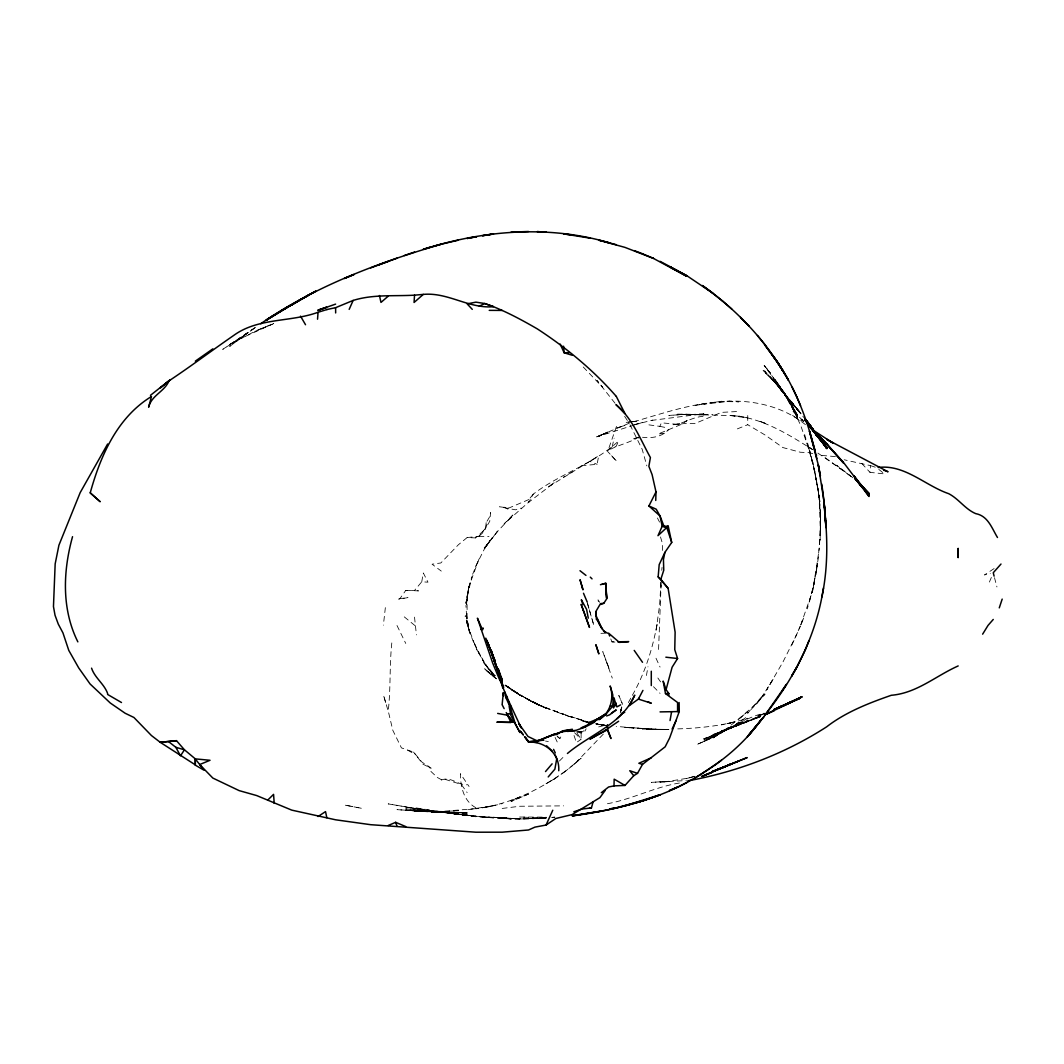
<?xml version="1.0" encoding="UTF-8"?>
<svg xmlns="http://www.w3.org/2000/svg" width="1064" height="1064" viewBox="0 0 1064 1064"><rect width="100%" height="100%" fill="white"/><g stroke="black" fill="none" stroke-linecap="round" stroke-linejoin="round"><path stroke-width="0.75" stroke-dasharray="5 3.75" d="M467.136 537.559L478.933 536.296L486.062 527.518L489.746 521.267L490.61 512.516L489.254 517.516L486.142 522.69C487.631 529.699 481.127 535.245 475.515 537.918L467.136 537.559L458.371 544.768L440.829 562.976L432.064 564.199L441.281 571.102M820.61 521.919L819.373 548.452M819.879 504.855L819.014 495.864L820.424 513.859L820.158 540.153L820.424 513.859L819.001 496.09L820.464 531.628L820.397 513.393M658.576 649.479L661.077 585.107M820.424 531.388L820.397 513.619M820.477 530.683L818.176 559.026L812.444 592.515L819.36 548.213M391.805 642.935C389.411 665.665 390.821 688.461 388.214 711.138L383.506 695.284L386.112 704.062M661.01 582.021L659.574 605.469L655.889 631.697L657.326 622.693C652.817 648.548 644.757 673.964 631.524 696.747M878.798 469.423L884.516 473.906L869.993 472.363L870.498 465.62L844.191 459.768M661.768 570.331L662.047 567.405M533.25 494.148L528.901 499.535L528.582 502.7L533.25 494.148C559.93 473.666 593.912 464.09 618.517 441.028L616.202 446.335L612.172 446.853L607.531 450.857C617.958 444.792 630.087 442.917 639.956 436.346M385.354 607.637L383.386 625.167M466.378 604.046L468.679 586.517L466.591 604.286L467.136 596L467.043 623.491L465.926 605.456M486.142 522.69L485.649 528.848L475.515 537.918M817.219 565.742L815.928 574.52L817.631 563.641L812.364 591.81L800.141 626.603L803.519 618.344M467.229 596.173L469.024 586.038L465.806 603.341L471.857 576.808L469.251 585.572L479.172 558.573L471.871 576.103M421.743 581.808L423.299 572.937L427.967 582.168L421.743 581.808L414.521 590.467L405.756 590.4L399.612 599.099L396.992 599.045L408.004 597.582L399.612 599.099M646.433 675.52L647.976 666.756M581.13 465.713L597.13 464.33L598.673 455.778L547.774 487.285L554.823 482.245L527.624 503.112L504.123 523.874L512.848 515.109L498.098 530.856L484.2 547.96M621.655 706.935L620.445 712.933L621.682 707.095M612.172 446.853L614.128 438.195M620.179 713.173L621.602 707.174M809.478 601.612L814.386 582.58L807.323 608.874M620.591 711.71L621.815 707.334M616.482 426.411L608.01 450.551M803.639 618.104L796.138 635.634L800.274 626.47M989.387 582.061L991.967 576.05M791.882 644.997L796.244 635.408L782.971 661.981L766.679 689.951L773.728 678.247L762.489 696.056L763.979 693.967L747.659 713.266L765.043 694.114L756.624 703.291L737.964 719.863L747.673 711.643L728.015 727.59L712.973 737.964L729.997 727.217L713.066 737.778M648.92 424.868L659.813 426.371L661.449 422.807L677.808 424.376L686.706 423.246L694.752 423.645L721.432 412.38L738.975 411.449M475.568 566.553L484.426 548.931L490.105 540.339L484.426 548.718L497.553 531.096L484.426 548.479L491.914 537.985M630.779 698.197L626.962 705.206M576.741 732.152L581.13 733.043L584.788 731.407L586.158 728.8M557.376 736.714L559.917 738.589L562.125 734.453M756.145 704.129L764.151 694.034M756.477 703.849L764.537 694.114M603.315 734.107L574.4 764.165C546.045 786.828 512.276 804.211 475.901 808.76L494.893 805.435L467.136 809.824M559.385 761.039L564.931 755.44M510.986 516.971L512.848 515.109M574.4 764.165L581.13 758.206L564.771 771.852M255.147 327.659L238.921 338.738L247.925 332.7L229.704 346.412L254.934 327.765M239.865 338.498L247.925 332.62L239.706 338.605M255.28 327.486L222.708 349.378L238.323 339.35L230.383 344.138L255.32 331.103M553.825 779.38L564.598 771.985M738.975 722.217L736.674 723.773L747.62 716.378M583.963 730.702L581.13 732.617L578.257 731.66M713.572 737.352L729.212 727.364M441.294 780.045C450.724 776.042 458.025 785.325 467.136 784.793M994.095 568.588L984.453 574.959L990.318 573.483M592.994 459.329L589.895 461.337L597.13 464.33M713.439 737.512L730.715 726.978L712.667 737.512L696.455 744.747L712.667 737.512M703.889 741.355L732.072 726.619L719.849 733.468M712.667 736.847L737.472 723.626L720.581 732.91L703.889 739.959C725.063 733.256 742.446 718.306 764.085 713.159M719.144 733.961L731.287 726.872M572.366 471.884L563.521 477.044M719.743 733.615L731.846 726.725L712.667 737.286M713.798 736.727L721.432 732.524L703.889 741.661M756.211 717.575L721.432 731.42L747.739 721.459L765.269 713.133M721.166 732.71L747.739 718.28C725.036 725.449 701.309 728.175 677.582 728.893M721.419 732.591L739.254 723.281M237.551 339.948L273.741 323.536L256.69 330.505L273.608 323.722M721.432 731.793L747.965 720.421L728.694 728.96L712.667 734.679L729.332 728.734L747.739 721.219L712.667 734.745M755.972 717.708L765.269 713.066M528.901 499.535L508.885 508.02L499.575 506.783L515.468 509.829L521.28 508.073M756.504 718.32L760.348 716.737L727.949 729.319L738.975 724.251L722.802 731.793L703.889 738.828L730.197 728.135M728.135 729.173L760.614 716.391L731.7 726.712L747.739 721.339L737.684 724.291L747.739 721.405L729.572 728.601L747.739 721.272L721.432 730.822L738.975 724.85M749.588 720.288L730.396 728.188M629.356 423.179L596.651 436.852L642.51 422.461L635.208 424.469M254.668 331.582L265.455 326.887M677.808 424.376L679.71 423.831L673.033 424.749C683.7 423.898 692.89 416.569 703.889 416.343M712.667 735.769L703.889 738.828L721.791 732.045M737.365 428.872L747.739 424.722L765.269 435.123L782.811 447.545L800.354 452.24L809.119 452.639L816.421 454.687M637.469 437.331L633.745 438.82L639.584 437.783M747.739 721.459L758.286 717.336M763.473 713.838L756.504 716.378L763.234 713.944M686.001 420.972L687.198 420.546L681.053 424.496L658.018 434.059L664.428 433.261L668.817 429.311C662.327 436.932 652.152 438.408 642.51 437.264M738.975 724.371L747.739 721.392L737.379 724.424L747.739 721.445M633.745 421.73C667.939 411.928 702.905 399.359 738.975 401.806L721.432 401.527L730.197 401.195L703.889 404.187C738.389 396.845 778.383 402.139 806.113 425.214M616.721 427.967L624.98 425.401L617.014 427.861M694.859 776.308L686.36 778.569L694.406 776.481L687.929 778.077M607.438 803.719C632.322 799.17 654.719 786.961 679.869 782.944M730.197 722.908L737.658 720.966M633.745 424.868L652.764 420.094M598.673 726.898L604.512 725.435M492.659 805.9L502.208 803.639M484.679 807.696L493.164 805.781M686.36 778.436L668.817 781.295L651.288 782.359L686.36 780.564M651.288 420.44L703.889 413.736L686.36 414.84L703.889 414.508L677.582 414.362L686.36 414.308L668.817 415.439L686.36 414.215L712.667 414.694M712.667 402.671L721.432 401.168M475.901 808.653L440.829 811.46L405.756 810.209L449.607 812.258M551.897 817.471L554.823 817.205M502.208 808.441L519.751 806.259L563.587 805.86M546.058 817.99L519.751 818.974L475.901 816.261L519.751 819.001L546.058 818.03L510.986 818.961L493.443 817.245L519.751 818.881M551.897 817.365L554.823 817.125M537.293 817.684L519.751 817.046L546.058 817.125M576.741 731.593L584.788 731.407M600.921 633.346L607.438 633.147M677.582 414.388L686.36 414.215M610.803 638.945L611.92 641.871L614.779 641.831M423.299 811.38L396.992 809.638L431.598 812.098L467.136 812.856L440.829 812.271L405.756 808.826L432.064 811.513L449.607 811.46L414.521 810.954L405.756 810.09L458.371 813.282L414.521 810.954L432.064 811.766M528.515 818.482L546.058 817.844C504.562 821.674 463.266 814.878 422.209 809.824L476.087 816.274L432.064 811.207L458.371 812.923M651.288 729.505L668.817 729.425L642.51 729.093L668.817 729.425L651.288 729.399L616.202 726.393M695.125 414.534L703.889 414.721L677.582 414.215L730.197 415.545L747.739 417.913L738.975 416.17C765.987 420.453 789.594 435.056 812.298 449.447M703.889 414.933L677.582 414.282L686.36 414.415M519.751 818.788L475.901 816.647L423.299 809.558M458.371 812.643L431.598 812.098L440.829 812.55M449.607 812.51L467.136 812.989L432.064 811.513M448.848 812.537L440.829 812.417L405.756 807.097L423.299 809.917M835.426 456.602L817.884 455.099M478.933 536.296L489.001 536.615M405.756 590.4L418.524 590.879L414.521 590.467M432.064 810.954L415.439 807.829L467.216 815.569L449.607 812.63L405.756 810.303L458.371 813.361M414.521 810.861L423.299 811.22M578.204 731.5L581.13 731.633M493.443 817.764L466.524 815.45M502.208 818.256L510.986 818.921L502.208 818.003M611.92 641.871L614.899 642.084M467.136 814.066L432.064 811.207M468.346 815.689L449.607 813.468M458.371 814.359L467.136 815.091L449.607 813.189L458.371 814.505M502.208 817.857L510.986 818.628M467.136 815.423L449.607 813.189L476.087 816.274M475.901 816.766L449.607 812.63M598.673 724.451L604.512 725.143L596.997 724.172L607.438 725.608L595.973 723.999M596.997 724.172L607.438 725.728L597.902 724.265L604.259 725.262M545.553 741.089L548.319 741.528M598.766 724.318L595.813 723.733L605.988 725.528M659.813 426.371L665.505 427.489M587.301 722.217L581.13 720.767L586.982 722.217M445.018 779.327L461.244 784.407L467.136 792.587M589.895 722.642L570.69 716.631L588.445 722.217C567.657 715.341 546.125 709.728 526.893 698.955L539.302 705.525L526.707 698.835L537.293 704.501M581.13 720.301L588.445 722.203M388.666 712.827L392.829 730.356L401.434 747.886L413.537 752.075L421.889 762.037L431.133 768.235L422.927 764.165L413.537 752.075M544.888 707.547L563.587 714.197L537.293 704.408L528.236 699.62L546.244 708.398L537.293 704.328L545.18 707.653M870.498 465.62L876.51 467.615M565.17 715.035L572.366 717.548L554.823 711.364M537.293 704.368L545.433 707.799L519.751 695.058L504.948 685.336M545.672 707.932L527.983 699.527M537.293 704.248L519.751 694.819M504.083 507.142L507.914 509.164M441.64 779.819L437.291 777.438L430.987 771.506L428.619 766.093M505.573 685.189L521.932 696.308L511.358 689.765L527.797 699.381M506.012 685.735L527.358 699.181M407.672 750.2L414.761 754.19M817.884 453.078L846.093 472.562M505.852 685.416L519.751 694.991L504.855 684.817M519.751 695.005L505.639 685.243M505.52 685.495L512.25 690.137M792.56 415.372L800.354 420.785M825.132 457.666L852.969 477.896M622.626 704.408L618.796 695.404L621.988 702.905M496.489 678.845L484.679 669.096L496.263 678.792M491.262 674.962L484.679 668.777L495.984 678.606M852.969 477.816L836.437 465.168L851.067 476.459M404.267 616.867L415.479 626.004M505.187 685.056L510.082 689.06M475.901 807.762C463.558 801.126 460.513 786.562 460.366 773.674L469.064 786.496M773.156 379.821L764.577 370.777L781.415 389.65L792.028 404.653L773.023 379.742L786.363 396.141L779.154 386.91L772.544 379.502L784.407 393.387L772.398 379.396L763.127 370.538L765.269 372.613M801.006 419.389L803.347 421.371M772.118 379.156L784.301 393.068L772.264 379.276L778.808 386.432L765.269 372.879L774.047 381.151M803.573 421.437L801.245 419.402L803.546 421.424M793.066 411.515L802.216 419.788M583.245 367.014L602.783 387.442L597.024 380.513L615.231 403.482M556.858 735.756L559.917 738.589M483.854 663.058L495.212 675.933M491.901 672.687L495.159 675.893L483.748 662.38L489.187 669.881L483.748 662.207L494.84 676.544L488.669 669.176L494.654 676.478L488.815 669.402L476.765 649.652L483.654 661.781L473.879 642.403L477.63 651.407L476.725 649.253M491.794 672.568L495.026 675.786M574.56 732.737L581.13 739.294L576.422 742.579L573.376 733.548M800.766 413.484L789.914 401.407L802.017 414.987M799.33 411.529L783.33 392.297L800.979 413.816M781.295 389.544L786.456 396.38L772.85 379.675L781.415 389.65M653.469 686.679L660.052 693.396M611.614 455.778L616.827 461.39L607.438 451.269M861.734 463.385L869.993 472.363M800.673 413.324L790.366 401.487L804.278 417.966M777.997 385.501L799.423 412.207L791.589 401.607M790.565 401.527L800.793 413.564M778.263 385.727L791.922 402.325L772.703 379.595L791.895 403.961L773.488 379.968L792.015 404.905L781.535 389.717L797.495 415.08L792.095 405.424L781.974 389.969L787.493 398.029L782.279 390.049L787.613 398.255L782.386 390.129L797.601 417.913L783.304 390.807L797.508 416.968L782.612 390.528L764.125 365.444L770.469 373.145L764.351 365.418L782.785 390.714L787.839 399.2L774.858 379.675M790.805 401.527L798.984 411.13M800.407 413.018L791.297 401.461M779.154 386.91L786.256 395.901M781.109 389.238L784.421 393.547M798.865 410.997L800.687 413.404M799.091 411.263L800.886 413.736M657.858 677.994L660.598 681.878M577.021 733.163L581.13 739.294L581.13 731.912M599.71 602.33L598.021 599.777L598.886 604.485M624.635 416.33L628.505 422.262M787.174 397.55L797.561 415.319L787.347 397.79M629.994 424.775L642.191 449.314L646.832 465.859M782.918 390.727L792.348 407.033M787.998 399.439L792.321 406.874M791.935 406.634L797.375 416.263M657.419 517.982L659.547 522.105M790.313 402.99L800.82 425.733L810.449 453.916M396.992 625.499L405.756 643.454M555.089 737.432L557.483 742.566M797.721 418.378L793.691 409.613M656.009 658.23L660.052 667.075M470.102 633.399L465.101 616.109M474.956 644.984L467.163 624.528M473.56 642.164L469.995 633.173L465.966 615.404L469.889 632.934M589.35 609.725L593.885 625.512L589.217 609.672M606.719 662.207L609.393 669.349L602.756 651.58L612.279 678.114M804.65 434.498L814.465 470.035L812.457 461.031M587.315 603.328L588.738 608.089M660.491 536.948L662.274 542.919L662.646 552.615M807.656 443.262L809.651 450.125M808.467 447.079L812.683 462.68L809.704 450.87L810.303 453.211M587.7 603.727L588.937 608.222M994.494 577.672L996.941 586.942M467.256 623.118L469.703 632.694L467.242 622.879L469.53 632.455L466.444 614.46M814.532 471.445L810.369 453.676M812.431 460.792L814.412 469.557M816.288 480.21L812.617 462.441M819.067 496.795L817.817 488.27C825.571 535.431 809.132 438.727 816.234 479.744M814.452 469.796L817.83 487.724M814.479 471.206L817.884 488.748L816.168 479.266M817.87 488.615L819.227 497.5M820.437 514.338L819.014 496.569M414.521 617.133L416.423 634.876M660.89 582.261L661.01 588.099M747.739 415.505L747.739 424.722M554.078 779.101L546.058 783.729L554.078 779.101M238.097 339.735L230.383 344.018L238.097 339.735M740.504 723.041L723.041 731.66L740.504 723.041M607.438 432.077L598.354 436.626L607.438 432.144M528.515 794.063L510.986 801.524L528.515 794.063M520.123 796.989L510.986 800.554L520.123 796.989M607.438 432.888L598.673 435.748L607.438 432.915M732.311 722.509L721.432 724.837L732.311 722.509M703.889 403.788L695.125 405.557L703.889 403.815M631.112 421.57L625.299 422.554L636.817 421.211L631.112 421.57M546.058 817.83L537.293 818.495L546.058 817.817M668.817 781.575L660.052 782.12L668.817 781.575M458.371 810.741L449.607 811.167L458.371 810.741M660.052 729.518L624.98 727.297L660.052 729.478M493.443 817.657L484.679 817.298L493.443 817.657M633.745 727.989L624.98 727.417L633.745 727.989M738.975 416.25L730.197 415.452L738.975 416.317M432.064 811.579L423.233 810.622L432.064 811.579M423.299 809.877L388.214 803.879L423.299 809.877M352.024 806.432L344.377 805.022L361.92 808.387L352.024 806.432M765.269 423.352L758.605 420.892L765.269 423.339M519.751 695.031L511.691 690.017L519.751 695.058M812.444 449.5L809.731 447.745L812.444 449.527M803.759 421.45L801.485 419.429L803.786 421.477M782.665 390.674L775.31 379.662L782.785 390.714M819.12 497.034L817.817 488.469L819.12 497.034"/><path stroke-width="1.5" d="M824.773 509.802L826.01 527.332L824.64 509.563M601.293 792.707L608.595 786.988L614.008 785.884L614.167 779.167L624.98 785.432L633.745 775.696L637.509 773.355L642.51 764.378L665.16 746.822L669.589 738.057L679.271 711.523L679.111 702.533L677.582 711.577L660.052 711.896M655.743 500.452L655.996 491.914L652.099 474.624L648.867 466.325L650.41 457.56C640.249 439.193 632.601 418.564 615.963 404.599L624.98 413.617L616.322 396.433M423.299 294.409L414.521 295.167L414.069 302.469L423.299 294.409C447.984 292.055 468.865 308.866 493.443 306.711C508.659 312.843 523.116 320.676 537.293 328.882C566.327 347.768 593.366 370.139 616.202 396.3M317.538 319.213L318.07 312.271L327.113 309.491M605.084 790.565L599.897 797.654L572.139 814.598L555.86 818.482L546.058 825.039L534.939 827.127L528.515 829.986L502.208 832.181L475.901 832.208L370.684 824.693L335.612 819.799L291.762 810.13L256.69 795.566L239.147 790.619L212.84 778.063L199.686 764.551L210.034 760.281L195.31 758.885L204.075 770.23L195.31 765.149L195.31 758.885L184.444 749.801L176.478 740.664L160.238 742.313L151.46 735.557L133.931 717.482L125.153 713.252L110.27 702.998L90.081 683.979L78.723 667.939L68.788 650.41L62.949 632.894L58.281 624.103L55.022 615.231L53.466 606.573L55.168 563.88L58.919 545.22L80.186 492.619L107.624 443.994M679.271 711.523L677.582 711.577L677.582 702.506L665.492 693.568L663.151 681.08L666.077 689.632L672.102 667.234L677.582 658.523L674.762 649.692L675.121 632.162L668.126 588.339L658.164 576.874L659.188 564.625L664.907 552.362L671.716 542.48L668.232 526.188L662.167 526.294L657.978 535.684L668.232 526.188L665.904 527.531M605.177 714.995L613.09 705.725L614.101 697.904L615.564 703.836L613.542 707.959L612.744 694.606L610.138 685.974C614.367 697.957 610.404 713.319 598.872 719.703L605.961 714.183M821.927 596.758C813.92 639.398 793.544 678.539 766.931 712.508M502.208 703.809L503.325 692.957M670.041 720.541L671.584 711.763M823.496 587.98L821.887 596.984C827.366 571.089 827.779 544.382 825.358 518.101M664.907 552.362L663.444 559.584L663.763 570.198L660.824 579.335L668.126 588.339M72.538 536.682C62.962 571.182 61.526 609.22 77.858 641.871M573.815 811.792L582.035 809.026L591.438 807.895L593.02 802.123M90.227 492.858L100.056 501.609L90.227 492.858C100.521 455.711 117.24 417.407 151.46 396.5L148.627 407.193C151.54 395.236 164.561 391.645 169.003 380.846C191.068 366.176 212.082 350.362 233.867 335.32C258.459 317.498 290.565 322.365 318.07 312.271M999.269 607.877L1002.182 599.099M805.355 649.811L808.973 640.674M349.178 309.371L353.142 300.434C373.158 294.183 393.919 296.364 414.521 295.167M796.843 667.341L805.249 650.051M546.058 825.039L552.761 810.236M672.102 729.053L676.212 720.288M664.162 526.826L660.052 516.027L648.92 505.959L655.996 491.914M629.569 705.02L634.743 695.151C622.227 724.012 589.961 734.453 567.418 753.485M642.949 690.403L638.387 699.088L629.157 705.725M791.603 676.159L796.883 667.115L791.669 676.026M596.452 619.714L595.76 611.667L600.548 603.607L603.807 603.288L606.759 598.753L605.788 583.272L600.442 584.708M982.631 634.171L988.044 625.406L993.257 619.447M781.614 691.653L786.416 684.405L763.846 716.83L747.553 736.541L755.586 726.898M588.139 724.557L589.31 722.403M763.846 716.83L747.606 736.381M747.38 736.82L761.452 719.464C746.037 741.063 725.848 758.712 703.384 772.677L714.396 765.216M545.513 771.56L552.11 763.832M548.199 776.946L554.876 769.179L556.765 758.605L555.208 755.094M639.225 698.13L638.387 699.088L651.288 703.211L648.269 701.947M1000.998 564.04L993.257 572.738L994.082 576.129M267.702 800.128L273.568 794.369L274.219 803.4M616.96 718.705L623.65 712.361M388.214 296.178L380.978 302.415L379.449 295.513M170.267 379.808L160.425 387.815L169.003 380.846M170.333 379.635L150.45 395.329M618.636 721.232L607.438 728.853L610.975 738.549L607.438 729.984L607.438 724.704M195.324 361.148L212.84 348.859M610.324 706.044L613.09 705.725L615.564 703.836L615.604 702.533L616.854 706.895L620.644 704.873M266.04 320.091C319.293 284.753 379.808 262.236 440.829 244.348L432.702 246.489C489.639 229.904 550.899 225.754 608.329 242.525L598.673 240.158L624.98 247.393L653.482 258.406L642.51 253.804M714.636 765.136L721.432 760.228M260.747 323.735L266.2 319.971M642.51 764.378L638.866 763.274L651.288 757.781M282.519 309.97L291.762 304.623L266.904 319.772L298.824 300.5M318.07 816.514L325.531 811.606L326.834 817.711M611.521 712.986L616.202 709.927L609.566 714.862L606.533 715.952M274.219 314.957L266.692 319.838L282.692 309.85M589.642 723.959L606.36 713.505L589.642 723.959L581.011 727.962L585.227 727.044L594.577 722.15M589.775 724.172L598.939 718.705M282.372 310.116L291.762 304.583M301.272 299.41L309.305 294.728L291.762 304.903L299.928 300.194M695.125 777.691C670.918 792.56 643.693 801.485 616.202 808.028M677.582 787.2L687.517 782.16M784.66 704.834L800.354 698.064L774.047 709.515L800.354 697.957L764.484 715.035M703.889 775.669L712.667 772.078L701.628 776.481L730.197 764.497L723.573 767.317M479.305 306.153L484.679 303.519L493.443 306.605L484.679 303.506L475.901 302.149L467.136 303.878L472.283 309.371M721.844 768.208L730.197 764.125M791.576 701.774L783.702 705.605L802.057 696.814L774.047 709.661L801.764 696.92L791.576 701.841M326.834 309.544L335.612 307.682L353.142 300.434M958.185 665.931C935.668 675.959 916.862 693.143 891.299 695.284C868.822 703.091 845.587 712.149 826.661 726.818C784.607 753.897 737.019 771.879 687.823 780.87M778.316 707.76L784.022 705.259M775.51 708.837L782.811 705.685M388.214 825.478L395.662 822.326L405.756 826.582M738.975 760.986L712.667 771.453L747.167 757.595L721.432 768.009M589.576 722.27L601.439 717.375M537.134 741.116L554.823 733.987L537.293 741.103L528.515 741.768L543.877 740.118L536.482 740.557L527.97 736.448L519.019 723.906L521.187 727.856L508.366 700.351M600.761 604.445L603.807 603.288M712.667 771.52L722.256 767.876M546.058 737.565L563.587 731.168L572.046 730.649L561.739 731.739M643.547 800.594L660.052 794.768L624.98 805.767M370.684 267.889L396.992 258.153M712.667 771.453L722.868 767.636M598.673 718.413L601.679 717.296M660.052 794.848C631.817 805.381 602.211 811.952 572.366 815.875L605.549 810.289M378.279 265.042L388.214 261.438M559.212 733.256L554.823 734.825L554.823 733.854M585.227 727.044L574.693 730.822L563.587 731.168L554.823 734.266M326.568 307.27L318.07 310.236L335.612 304.118M326.249 307.403L318.07 310.196L325.943 307.536M404.36 255.52L414.521 252.062M717.216 769.392L721.778 767.849M616.202 807.802L643.906 800.461M633.745 803.4L642.856 800.82M601.985 584.322L605.788 583.272L606.64 598.407L606.054 590.307M440.829 244.294L458.371 240.185M563.587 730.702L572.366 729.252M606.214 810.183L616.202 808.081M600.522 811.313L572.366 815.716M194.845 764.551L160.238 742.313L176.478 740.664M572.366 729.891L561.832 731.247L575.292 730.476M494.135 659.933L491.076 651.274L503.631 687.45L499.867 679.563L504.642 691.76L505.812 697.532L507.289 697.386L515.335 724.052L519.99 732.591L510.76 715.207L509.164 706.296M878.159 467.495C904.639 464.064 925.148 485.623 948.702 493.683C958.797 498.896 965.154 509.177 975.728 513.633C988.044 515.92 991.821 528.17 997.487 537.506M572.366 730.13L563.587 730.822L568.243 731.46M622.201 712.627L624.701 712.468M510.986 232.152L528.515 231.487M614.008 785.884L624.98 785.432M589.549 807.975L591.438 807.895M569.134 352.61L564.159 352.783L560.169 344.084M665.492 693.568L668.817 693.515L668.817 695.271M617.665 641.792L628.704 641.632L619.368 642.39L608.542 633.107L609.672 636.033M489.227 310.356L502.208 310.435M510.986 722.403L497.114 722.177L510.986 722.403L506.211 712.587M525.204 737.325L528.515 742.074L537.293 742.419M510.959 713.971L506.757 713.651L513.194 722.416L507.581 715.221L497.659 713.412M665.851 657.193L677.582 658.523M571.235 234.878L563.587 233.867L589.895 238.11M528.17 741.089L528.515 741.768M528.515 742.074C544.928 741.169 559.917 753.631 558.733 770.735M613.09 705.725L614.899 706.031M607.345 242.353L616.202 244.68M175.839 747.3L184.444 749.801L180.494 755.826L175.839 747.3L169.003 741.941M572.366 355.296L564.159 352.783L563.587 346.199M637.509 773.355L629.755 770.708L633.745 775.696M883.652 470.155L888.041 471.778L826.661 439.326L833.511 443.356L812.51 429.843M634.317 250.625L642.51 253.737M648.92 505.959L656.222 509.217L660.052 516.027L662.167 526.294L666.716 527.332L671.716 542.48M653.216 258.286L686.626 276.268L669.748 266.692L686.626 275.563L712.774 293.172L702.4 285.511M677.582 270.761L669.482 266.625L686.626 275.563M660.052 261.345L670.772 267.024M603.394 630.792L607.438 633.147M121.495 702.519L107.624 694.46L107.624 693.475C104.139 683.806 94.882 678.034 91.557 668.165M702.533 285.631C737.591 310.395 767.636 342.555 788.424 380.194L777.944 362.904L764.936 345.082L777.811 362.664M580 570.716L585.958 575.398M712.534 293.119L722.549 301.059M722.416 300.952L731.806 309.092M546.59 745.824L552.163 750.985M658.164 576.874L660.824 579.335M819.307 435.934L811.566 428.513L819.293 436.16M858.635 482.87L869.261 494.494L860.67 484.958M857.611 481.872L869.208 495.066L854.764 478.454M590.294 577.14L592.036 578.869M809.611 424.656L816.979 435.841L809.611 424.656L816.966 435.588L809.491 424.589L816.939 435.349L809.371 424.523L816.886 435.149L804.65 419.642L821.501 441.44L808.081 424.097L816.274 433.753M860.51 484.865L869.182 494.228L854.791 478.494M827.513 444.739L811.446 428.393L827.406 444.419L843.366 462.867L826.834 444.38L843.286 462.188L861.734 486.501L854.073 475.98L861.813 485.689L869.022 496.516L859.22 483.561M814.159 431.266L807.682 424.004L816.181 433.633L826.901 448.423L813.215 430.787L826.874 447.798L819.253 437.876M811.007 428.539L816.101 434.312M860.843 485.064L869.208 494.827M807.935 424.004L816.181 433.633L826.874 448.676L821.341 440.496M855.203 478.414L869.248 495.305L861.215 485.477M757.462 335.466L765.269 345.148M523.275 734.825L520.256 731.048L523.222 734.812M525.297 737.339L528.329 741.103M809.731 424.935L805.129 419.003M642.51 662.3L634.211 650.41M524.499 736.66L527.279 740.411M772.464 355.27C793.518 383.133 806.179 416.277 814.785 449.859L809.425 431.106L818.336 465.061L824.055 501.743M665.16 688.341L668.817 693.515M604.711 632.176L599.604 624.794L597.29 619.527L601.971 628.851L596.173 615.936L595.76 611.667M777.571 362.438L782.998 370.897M777.319 361.959L782.825 370.671L772.783 355.482M300.527 316.141L305.528 324.733M502.088 704.647L504.15 708.611M583.498 593.247L587.288 602.224M553.573 749.362L555.315 753.006M792.215 387.269L797.056 397.497M504.642 691.76L507.289 697.386M505.812 697.532L509.949 706.523M499.375 679.311L492.685 663.058L477.417 618.171L481.3 627.135M796.949 397.258L800.514 405.61M486.833 640.914L494.946 660.571L486.62 640.142M485.783 638.147L488.549 645.023M486.966 641.153L492.433 655.198M489.533 647.524L486.926 640.847L488.615 645.21M498.737 673.339L491.196 650.317L494.441 660.89M488.709 645.529L491.648 653.203M502.009 679.231L498.085 668.551L502.208 681.971M492.14 654.546L498.67 672.953L492.18 654.732M490.052 648.854L499.162 674.988M395.662 822.326L396.992 826.076M582.939 604.472L581.33 599.777L586.623 609.406L588.272 618.171M814.731 449.62L816.859 458.624M821.701 483.974L823.044 492.978M823.004 492.738L824.853 510.507M501.636 678.353L502.66 687.916M503.166 692.691L503.511 695.883M824.839 510.042L823.935 501.277L825.943 527.571M824.041 501.503L825.491 518.567M510.494 705.352L510.707 708.424M335.612 307.682L335.652 312.949M651.288 671.238L651.288 685.575M195.31 758.885L195.31 765.149M958.185 548.479L958.172 557.523L958.185 548.479M482.95 628.159L482.724 629.715L481.167 629.436L482.95 628.159M703.597 772.584L695.125 777.89L703.597 772.584M605.416 730.236L589.895 739.161L606.972 729.997L605.416 730.236M309.305 294.568L299.077 300.407L315.848 291.11L309.305 294.568M774.047 710.606L764.697 714.888L774.047 710.619M677.582 787.054L669.416 790.565L677.582 787.081M353.926 274.565L344.377 278.449L353.926 274.565M431.811 246.702L423.299 249.295L431.811 246.702M476.592 236.713L467.136 238.456L476.592 236.713M614.646 808.081L609.965 808.906L614.646 808.081M493.443 233.96L482.458 235.729L493.443 233.987M546.058 232.152L537.293 231.606L546.058 232.152M749.242 326.262L740.584 317.484L749.242 326.262M869.208 493.616L860.337 484.546L869.208 493.616M809.704 424.749L804.796 418.591L809.704 424.749M816.54 434.232L808.667 424.204L816.54 434.232M809.744 425.148L804.956 418.857L809.744 425.148M826.861 448.25L819.373 437.889L826.861 448.25M583.178 609.872L581.13 604.379L589.496 627.401L583.178 609.872M598.793 653.695L595.946 644.93L598.793 653.695M582.447 587.9L580.04 579.734L582.952 589.828L582.447 587.9M820.384 475.914L818.309 465.021L820.384 475.914"/></g></svg>
